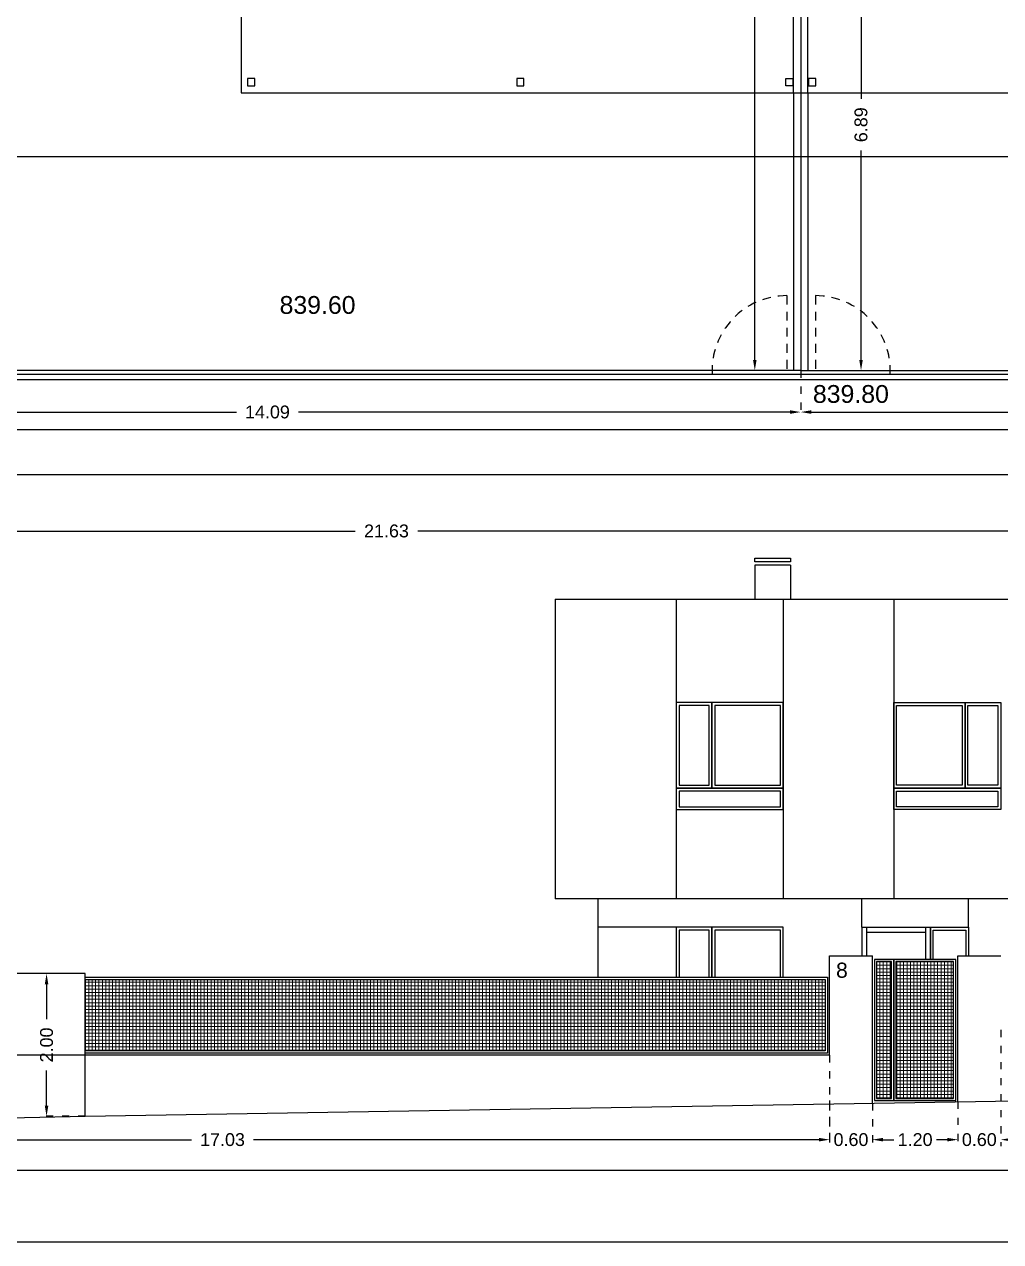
# Model space of a CAD drawing. Header units: millimetres. Extents: x 441061 to 442903, y 4515148 to 4515613.
# Drawn here: x 442559.97 to 442573.66, y 4515512.45 to 4515529.51 of the extents above; entities that cross this region are included whole.
import ezdxf
from ezdxf.enums import TextEntityAlignment as Align

# ---------------------------------------------------------------- set-up
doc = ezdxf.new("R2010")
doc.units = ezdxf.units.MM
for name, pattern in [('CONTINUA', [0]), ('PUNTOS2', [0.125, 0, -0.125]), ('RAYITAS', [0.375, 0.25, -0.125])]:
    doc.linetypes.add(name, pattern=pattern)
for name, color, linetype in [('01_alzado', 5, 'CONTINUA'), ('01_cotas', 254, 'Continuous'), ('01_ejes', 10, 'Continuous'), ('01_implantación', 5, 'Continuous'), ('01_mono BAJA', 2, 'Continuous'), ('01_proyección', 4, 'RAYITAS'), ('01_retranqueo', 250, 'Continuous'), ('01_seccion', 7, 'CONTINUA'), ('01_textos', 7, 'Continuous'), ('01_urb interior', 4, 'Continuous'), ('01_verjas', 254, 'Continuous')]:
    doc.layers.add(name, color=color, linetype=linetype)
doc.layers.add('01_cartela', color=6, linetype='Continuous', plot=False)
doc.layers.add('01_muebles_B', color=254, linetype='Continuous', lineweight=5)
doc.styles.add('Estilo1', font='swissel.ttf')
doc.styles.add('NIEVES2', font='sanss___.ttf')
doc.styles.add('ROMANS', font='romans')
doc.dimstyles.new('DECIMAL-50', dxfattribs={"dimtxt": 0.08, "dimasz": 0.15, "dimexe": 0.09, "dimexo": 0, "dimgap": 0.09, "dimtad": 0, "dimzin": 0, "dimdsep": 46, "dimtxsty": 'ROMANS', "dimcen": 0.09, "dimclrt": 6, "dimadec": 0, "dimazin": 0, "dimtfac": 1.38, "dimtix": 1, "dimtofl": 0, "dimtmove": 2, "dimatfit": 3, "dimldrblk": 'OBLIQUE', "dimfxl": 1, "dimtolj": 1, "dimtzin": 0, "dimarcsym": 0})
pattern_1 = [(90, (179.008625, 0), (-0.047625, 1e-17), []), (180, (179.008625, 0), (-1e-17, -0.047625), [])]

# ---------------------------------------------------------------- blocks, each defined once
blk = doc.blocks.new('A$C6A825EFA')
at = {"layer": '01_mono BAJA', "color": 254}
for p, q in [((0, 3), (0, 0, 0)), ((7.75, 0, 0), (7.75, 3, 0)), ((7.95, 0, 0), (7.95, 3, 0)), ((0, 0, 0), (15.7, 0, 0))]:
    blk.add_line(p, q, dxfattribs=at)
at = {"layer": '01_mono BAJA', "color": 254, "elevation": 0}
for points in [[(0.19, 0.2), (0.09, 0.2), (0.09, 0.1), (0.19, 0.1)], [(7.64, 0.2), (7.74, 0.2), (7.74, 0.1), (7.64, 0.1)], [(8.06, 0.2), (7.96, 0.2), (7.96, 0.1), (8.06, 0.1)]]:
    blk.add_lwpolyline(points, close=True, dxfattribs=at)
at = {"layer": '01_mono BAJA', "color": 254}
blk.add_lwpolyline([(3.965, 0.2), (3.865, 0.2), (3.865, 0.1), (3.965, 0.1)], close=True, dxfattribs=at)
blk = doc.blocks.new('*D212')
at = {"layer": '01_cotas', "color": 0, "linetype": 'PUNTOS2', "lineweight": -2, "transparency": 16777216}
for p, q in [((442570.858, 4515546.653), (442570.123, 4515546.653)), ((442570.858, 4515524.66), (442570.123, 4515524.66))]:
    blk.add_line(p, q, dxfattribs=at)
at = {"layer": '01_cotas', "color": 0, "lineweight": -2, "transparency": 16777216}
for p, q in [((442570.213, 4515546.503), (442570.213, 4515536.098)), ((442570.213, 4515524.81), (442570.213, 4515535.216))]:
    blk.add_line(p, q, dxfattribs=at)
at = {"layer": '01_cotas', "color": 0, "transparency": 16777216}
for points in [[(442570.188, 4515546.503), (442570.238, 4515546.503), (442570.213, 4515546.653)], [(442570.188, 4515524.81), (442570.238, 4515524.81), (442570.213, 4515524.66)]]:
    blk.add_solid(points, dxfattribs=at)
at = {"layer": '01_cotas', "color": 7, "transparency": 16777216, "insert": (442570.213, 4515535.657), "char_height": 0.18, "attachment_point": 5, "rotation": 90, "style": 'Estilo1'}
blk.add_mtext('\\A1;21.99', dxfattribs=at)
blk = doc.blocks.new('*D213')
at = {"layer": '01_cotas', "color": 0, "linetype": 'PUNTOS2', "lineweight": -2, "transparency": 16777216}
for p, q in [((442570.858, 4515531.553), (442571.793, 4515531.553)), ((442570.863, 4515524.66), (442571.793, 4515524.66))]:
    blk.add_line(p, q, dxfattribs=at)
at = {"layer": '01_cotas', "color": 0, "lineweight": -2, "transparency": 16777216}
for p, q in [((442571.703, 4515531.403), (442571.703, 4515528.467)), ((442571.703, 4515524.81), (442571.703, 4515527.746))]:
    blk.add_line(p, q, dxfattribs=at)
at = {"layer": '01_cotas', "color": 0, "transparency": 16777216}
for points in [[(442571.678, 4515531.403), (442571.728, 4515531.403), (442571.703, 4515531.553)], [(442571.678, 4515524.81), (442571.728, 4515524.81), (442571.703, 4515524.66)]]:
    blk.add_solid(points, dxfattribs=at)
at = {"layer": '01_cotas', "color": 7, "transparency": 16777216, "insert": (442571.703, 4515528.106), "char_height": 0.18, "attachment_point": 5, "rotation": 90, "style": 'Estilo1'}
blk.add_mtext('\\A1;6.89', dxfattribs=at)
blk = doc.blocks.new('*D214')
at = {"layer": '01_cotas', "color": 0, "linetype": 'PUNTOS2', "lineweight": -2, "transparency": 16777216}
for p, q in [((442570.858, 4515524.66), (442570.858, 4515523.988)), ((442582.817, 4515524.66), (442582.817, 4515523.988))]:
    blk.add_line(p, q, dxfattribs=at)
at = {"layer": '01_cotas', "color": 0, "lineweight": -2, "transparency": 16777216}
for p, q in [((442571.008, 4515524.078), (442577.507, 4515524.078)), ((442582.667, 4515524.078), (442578.378, 4515524.078))]:
    blk.add_line(p, q, dxfattribs=at)
at = {"layer": '01_cotas', "color": 0, "transparency": 16777216}
for points in [[(442571.008, 4515524.103), (442571.008, 4515524.053), (442570.858, 4515524.078)], [(442582.667, 4515524.103), (442582.667, 4515524.053), (442582.817, 4515524.078)]]:
    blk.add_solid(points, dxfattribs=at)
at = {"layer": '01_cotas', "color": 7, "transparency": 16777216, "insert": (442577.943, 4515524.078), "char_height": 0.18, "attachment_point": 5, "style": 'Estilo1'}
blk.add_mtext('\\A1;11.96', dxfattribs=at)
blk = doc.blocks.new('*D215')
at = {"layer": '01_cotas', "color": 0, "linetype": 'PUNTOS2', "lineweight": -2, "transparency": 16777216}
for p, q in [((442556.764, 4515524.66), (442556.764, 4515523.988)), ((442570.858, 4515524.66), (442570.858, 4515523.988))]:
    blk.add_line(p, q, dxfattribs=at)
at = {"layer": '01_cotas', "color": 0, "lineweight": -2, "transparency": 16777216}
for p, q in [((442556.914, 4515524.078), (442562.942, 4515524.078)), ((442570.708, 4515524.078), (442563.811, 4515524.078))]:
    blk.add_line(p, q, dxfattribs=at)
at = {"layer": '01_cotas', "color": 0, "transparency": 16777216}
for points in [[(442556.914, 4515524.103), (442556.914, 4515524.053), (442556.764, 4515524.078)], [(442570.708, 4515524.103), (442570.708, 4515524.053), (442570.858, 4515524.078)]]:
    blk.add_solid(points, dxfattribs=at)
at = {"layer": '01_cotas', "color": 7, "transparency": 16777216, "insert": (442563.377, 4515524.078), "char_height": 0.18, "attachment_point": 5, "style": 'Estilo1'}
blk.add_mtext('\\A1;14.09', dxfattribs=at)
blk = doc.blocks.new('*D659')
at = {"layer": '01_cotas', "color": 0, "linetype": 'PUNTOS2', "lineweight": -2, "transparency": 16777216}
for p, q in [((442554.232, 4515516.205), (442554.232, 4515522.5)), ((442575.862, 4515517.255), (442575.862, 4515522.5))]:
    blk.add_line(p, q, dxfattribs=at)
at = {"layer": '01_cotas', "color": 0, "lineweight": -2, "transparency": 16777216}
for p, q in [((442554.382, 4515522.41), (442564.606, 4515522.41)), ((442575.712, 4515522.41), (442565.487, 4515522.41))]:
    blk.add_line(p, q, dxfattribs=at)
at = {"layer": '01_cotas', "color": 0, "transparency": 16777216}
for points in [[(442554.382, 4515522.435), (442554.382, 4515522.385), (442554.232, 4515522.41)], [(442575.712, 4515522.435), (442575.712, 4515522.385), (442575.862, 4515522.41)]]:
    blk.add_solid(points, dxfattribs=at)
at = {"layer": '01_cotas', "color": 7, "transparency": 16777216, "insert": (442565.047, 4515522.41), "char_height": 0.18, "attachment_point": 5, "style": 'Estilo1'}
blk.add_mtext('\\A1;21.63', dxfattribs=at)
blk = doc.blocks.new('*D660')
at = {"layer": '01_cotas', "color": 0, "linetype": 'PUNTOS2', "lineweight": -2, "transparency": 16777216}
for p, q in [((442571.262, 4515515.061), (442571.262, 4515513.787)), ((442554.232, 4515514.061), (442554.232, 4515513.787))]:
    blk.add_line(p, q, dxfattribs=at)
at = {"layer": '01_cotas', "color": 0, "lineweight": -2, "transparency": 16777216}
for p, q in [((442554.382, 4515513.877), (442562.312, 4515513.877)), ((442571.112, 4515513.877), (442563.181, 4515513.877))]:
    blk.add_line(p, q, dxfattribs=at)
at = {"layer": '01_cotas', "color": 0, "transparency": 16777216}
for points in [[(442554.382, 4515513.902), (442554.382, 4515513.852), (442554.232, 4515513.877)], [(442571.112, 4515513.902), (442571.112, 4515513.852), (442571.262, 4515513.877)]]:
    blk.add_solid(points, dxfattribs=at)
at = {"layer": '01_cotas', "color": 7, "transparency": 16777216, "insert": (442562.747, 4515513.877), "char_height": 0.18, "attachment_point": 5, "style": 'Estilo1'}
blk.add_mtext('\\A1;17.03', dxfattribs=at)
blk = doc.blocks.new('*D661')
at = {"layer": '01_cotas', "color": 0, "linetype": 'PUNTOS2', "lineweight": -2, "transparency": 16777216}
for p, q in [((442571.262, 4515514.424), (442571.262, 4515513.787)), ((442571.862, 4515514.388), (442571.862, 4515513.787))]:
    blk.add_line(p, q, dxfattribs=at)
at = {"layer": '01_cotas', "color": 0, "lineweight": -2, "transparency": 16777216}
for p, q in [((442571.112, 4515513.877), (442570.962, 4515513.877)), ((442572.012, 4515513.877), (442572.162, 4515513.877))]:
    blk.add_line(p, q, dxfattribs=at)
at = {"layer": '01_cotas', "color": 0, "transparency": 16777216}
for points in [[(442571.112, 4515513.902), (442571.112, 4515513.852), (442571.262, 4515513.877)], [(442572.012, 4515513.902), (442572.012, 4515513.852), (442571.862, 4515513.877)]]:
    blk.add_solid(points, dxfattribs=at)
at = {"layer": '01_cotas', "color": 7, "transparency": 16777216, "insert": (442571.562, 4515513.877), "char_height": 0.18, "attachment_point": 5, "style": 'Estilo1'}
blk.add_mtext('\\A1;0.60', dxfattribs=at)
blk = doc.blocks.new('*D662')
at = {"layer": '01_cotas', "color": 0, "linetype": 'PUNTOS2', "lineweight": -2, "transparency": 16777216}
for p, q in [((442571.862, 4515514.388), (442571.862, 4515513.787)), ((442573.062, 4515514.408), (442573.062, 4515513.787))]:
    blk.add_line(p, q, dxfattribs=at)
at = {"layer": '01_cotas', "color": 0, "lineweight": -2, "transparency": 16777216}
for p, q in [((442572.012, 4515513.877), (442572.108, 4515513.877)), ((442572.912, 4515513.877), (442572.815, 4515513.877))]:
    blk.add_line(p, q, dxfattribs=at)
at = {"layer": '01_cotas', "color": 0, "transparency": 16777216}
for points in [[(442572.012, 4515513.902), (442572.012, 4515513.852), (442571.862, 4515513.877)], [(442572.912, 4515513.902), (442572.912, 4515513.852), (442573.062, 4515513.877)]]:
    blk.add_solid(points, dxfattribs=at)
at = {"layer": '01_cotas', "color": 7, "transparency": 16777216, "insert": (442572.462, 4515513.877), "char_height": 0.18, "attachment_point": 5, "style": 'Estilo1'}
blk.add_mtext('\\A1;1.20', dxfattribs=at)
blk = doc.blocks.new('*D663')
at = {"layer": '01_cotas', "color": 0, "linetype": 'PUNTOS2', "lineweight": -2, "transparency": 16777216}
for p, q in [((442573.662, 4515515.416), (442573.662, 4515513.787)), ((442573.062, 4515514.408), (442573.062, 4515513.787))]:
    blk.add_line(p, q, dxfattribs=at)
at = {"layer": '01_cotas', "color": 0, "lineweight": -2, "transparency": 16777216}
for p, q in [((442572.912, 4515513.877), (442572.762, 4515513.877)), ((442573.812, 4515513.877), (442573.962, 4515513.877))]:
    blk.add_line(p, q, dxfattribs=at)
at = {"layer": '01_cotas', "color": 0, "transparency": 16777216}
for points in [[(442572.912, 4515513.902), (442572.912, 4515513.852), (442573.062, 4515513.877)], [(442573.812, 4515513.902), (442573.812, 4515513.852), (442573.662, 4515513.877)]]:
    blk.add_solid(points, dxfattribs=at)
at = {"layer": '01_cotas', "color": 7, "transparency": 16777216, "insert": (442573.362, 4515513.877), "char_height": 0.18, "attachment_point": 5, "style": 'Estilo1'}
blk.add_mtext('\\A1;0.60', dxfattribs=at)
blk = doc.blocks.new('*D676')
at = {"layer": '01_cotas', "color": 0, "linetype": 'PUNTOS2', "lineweight": -2, "transparency": 16777216}
for p, q in [((442560.822, 4515516.205), (442560.189, 4515516.205)), ((442560.822, 4515514.205), (442560.189, 4515514.205))]:
    blk.add_line(p, q, dxfattribs=at)
at = {"layer": '01_cotas', "color": 0, "lineweight": -2, "transparency": 16777216}
for p, q in [((442560.279, 4515516.055), (442560.279, 4515515.565)), ((442560.279, 4515514.355), (442560.279, 4515514.845))]:
    blk.add_line(p, q, dxfattribs=at)
at = {"layer": '01_cotas', "color": 0, "transparency": 16777216}
for points in [[(442560.254, 4515516.055), (442560.304, 4515516.055), (442560.279, 4515516.205)], [(442560.254, 4515514.355), (442560.304, 4515514.355), (442560.279, 4515514.205)]]:
    blk.add_solid(points, dxfattribs=at)
at = {"layer": '01_cotas', "color": 7, "transparency": 16777216, "insert": (442560.279, 4515515.205), "char_height": 0.18, "attachment_point": 5, "rotation": 90, "style": 'Estilo1'}
blk.add_mtext('\\A1;2.00', dxfattribs=at)

msp = doc.modelspace()

# ---------------------------------------------------------------- hatches: boundary and pattern name
at = {"layer": '01_muebles_B'}
h = msp.add_hatch(dxfattribs=at)
h.set_pattern_fill('ANSI37', color=256, scale=0.015, angle=45)
h.set_pattern_definition(pattern_1)
h.paths.add_polyline_path([(442571.922, 4515514.456), (442572.132, 4515514.456), (442572.132, 4515516.375), (442571.922, 4515516.375)])
h = msp.add_hatch(dxfattribs=at)
h.set_pattern_fill('ANSI37', color=256, scale=0.015, angle=45)
h.set_pattern_definition(pattern_1)
h.paths.add_polyline_path([(442573.002, 4515516.375), (442572.192, 4515516.375), (442572.192, 4515514.456), (442573.002, 4515514.456)])
h = msp.add_hatch(dxfattribs=at)
h.set_pattern_fill('ANSI37', color=256, scale=0.015, angle=45)
h.set_pattern_definition(pattern_1)
h.paths.add_polyline_path([(442571.202, 4515516.125), (442560.822, 4515516.125), (442560.822, 4515515.121), (442571.202, 4515515.121)])

# ---------------------------------------------------------------- linework, layer by layer
at = {"layer": '01_alzado'}
for p, q in [((442570.712, 4515521.931, 0), (442570.212, 4515521.931, 0)), ((442570.212, 4515521.931, 0), (442570.212, 4515521.455, 0)), ((442570.712, 4515521.931, 0), (442570.712, 4515521.455, 0)), ((442567.412, 4515521.455, 0), (442575.862, 4515521.455, 0)), ((442567.412, 4515521.455, 0), (442567.412, 4515517.255, 0)), ((442569.112, 4515521.455, 0), (442569.112, 4515517.255, 0)), ((442570.612, 4515521.455, 0), (442570.612, 4515517.255, 0)), ((442572.162, 4515521.455, 0), (442572.162, 4515517.255, 0)), ((442584.312, 4515517.255, 0), (442567.412, 4515517.255, 0)), ((442568.012, 4515517.255, 0), (442568.012, 4515516.155, 0)), ((442571.712, 4515516.855, 0), (442571.712, 4515517.255, 0)), ((442573.212, 4515516.855, 0), (442573.212, 4515517.255, 0)), ((442569.112, 4515516.855, 0), (442568.012, 4515516.855, 0)), ((442571.712, 4515516.855, 0), (442571.712, 4515516.455, 0)), ((442571.712, 4515516.855, 0), (442573.212, 4515516.855, 0)), ((442571.782, 4515516.855, 0), (442572.607, 4515516.855, 0)), ((442571.782, 4515516.855, 0), (442571.782, 4515516.455, 0)), ((442571.782, 4515516.785, 0), (442572.607, 4515516.785, 0)), ((442572.607, 4515516.855, 0), (442572.607, 4515516.405, 0)), ((442572.677, 4515516.855, 0), (442572.677, 4515516.405, 0)), ((442573.212, 4515516.855, 0), (442573.212, 4515516.455, 0))]:
    msp.add_line(p, q, dxfattribs=at)
at = {"layer": '01_alzado', "elevation": 0}
for points in [[(442553.042, 4515554.517), (442589.809, 4515554.517), (442589.809, 4515523.829), (442553.042, 4515523.829)], [(442553.042, 4515523.204), (442592.348, 4515523.204), (442592.348, 4515513.447), (442553.042, 4515513.447)], [(442570.212, 4515522.029), (442570.712, 4515522.029), (442570.712, 4515521.98), (442570.212, 4515521.98)]]:
    msp.add_lwpolyline(points, close=True, dxfattribs=at)
at = {"layer": '01_alzado', "color": 5, "elevation": 0}
for points in [[(442569.612, 4515520.005), (442569.112, 4515520.005), (442569.112, 4515518.805), (442569.612, 4515518.805)], [(442570.612, 4515520.005), (442569.612, 4515520.005), (442569.612, 4515518.805), (442570.612, 4515518.805)], [(442572.162, 4515520.005), (442573.162, 4515520.005), (442573.162, 4515518.805), (442572.162, 4515518.805)], [(442573.162, 4515520.005), (442573.662, 4515520.005), (442573.662, 4515518.805), (442573.162, 4515518.805)], [(442570.612, 4515518.805), (442569.112, 4515518.805), (442569.112, 4515518.505), (442570.612, 4515518.505)], [(442572.162, 4515518.805), (442573.662, 4515518.805), (442573.662, 4515518.505), (442572.162, 4515518.505)]]:
    msp.add_lwpolyline(points, close=True, dxfattribs=at)
at = {"layer": '01_alzado', "color": 254, "elevation": 0}
for points in [[(442569.572, 4515519.965), (442569.152, 4515519.965), (442569.152, 4515518.845), (442569.572, 4515518.845)], [(442570.572, 4515519.965), (442569.652, 4515519.965), (442569.652, 4515518.845), (442570.572, 4515518.845)], [(442572.202, 4515519.965), (442573.122, 4515519.965), (442573.122, 4515518.845), (442572.202, 4515518.845)], [(442573.202, 4515519.965), (442573.622, 4515519.965), (442573.622, 4515518.845), (442573.202, 4515518.845)], [(442570.572, 4515518.765), (442569.152, 4515518.765), (442569.152, 4515518.545), (442570.572, 4515518.545)], [(442572.202, 4515518.765), (442573.622, 4515518.765), (442573.622, 4515518.545), (442572.202, 4515518.545)]]:
    msp.add_lwpolyline(points, close=True, dxfattribs=at)
at = {"layer": '01_alzado', "color": 5, "elevation": 0}
for points in [[(442569.612, 4515516.155), (442569.612, 4515516.855), (442569.112, 4515516.855), (442569.112, 4515516.155)], [(442570.612, 4515516.155), (442570.612, 4515516.855), (442569.612, 4515516.855), (442569.612, 4515516.155)]]:
    msp.add_lwpolyline(points, dxfattribs=at)
at = {"layer": '01_alzado', "color": 254, "elevation": 0}
for points in [[(442569.572, 4515516.155), (442569.572, 4515516.815), (442569.152, 4515516.815), (442569.152, 4515516.155)], [(442570.572, 4515516.155), (442570.572, 4515516.815), (442569.652, 4515516.815), (442569.652, 4515516.155)], [(442572.717, 4515516.405), (442572.717, 4515516.815), (442573.172, 4515516.815), (442573.172, 4515516.455)]]:
    msp.add_lwpolyline(points, dxfattribs=at)
at = {"layer": '01_alzado', "elevation": 0}
msp.add_lwpolyline([(442572.677, 4515516.405), (442572.677, 4515516.855), (442573.212, 4515516.855), (442573.212, 4515516.455)], dxfattribs=at)
at = {"layer": '01_cartela', "color": 3, "elevation": 0}
msp.add_lwpolyline([(442552.042, 4515555.517), (442552.042, 4515512.447), (442613.318, 4515512.447), (442613.318, 4515555.517)], close=True, dxfattribs=at)
at = {"layer": '01_ejes'}
msp.add_line((442570.858, 4515546.653, -839.271), (442570.858, 4515524.66, -839.271), dxfattribs=at)
at = {"layer": '01_ejes', "color": 10, "ltscale": 0.25}
msp.add_line((442560.822, 4515514.205, -1676.822), (442560.822, 4515516.205, -1676.822), dxfattribs=at)
at = {"layer": '01_implantación', "linetype": 'Continuous'}
for p, q in [((442570.758, 4515528.553, -839.271), (442570.758, 4515524.66, -839.271)), ((442570.958, 4515528.553, -839.271), (442570.958, 4515524.66, -839.271)), ((442570.858, 4515524.66, -839.271), (442556.764, 4515524.66, -839.271)), ((442570.858, 4515524.66, -839.271), (442570.863, 4515524.66, -839.271)), ((442570.863, 4515524.66, -839.271), (442582.559, 4515524.66, -839.271))]:
    msp.add_line(p, q, dxfattribs=at)
at = {"layer": '01_proyección', "color": 120, "linetype": 'RAYITAS', "ltscale": 0.5}
for p, q in [((442570.663, 4515525.71, -839.271), (442570.663, 4515524.608, -839.271)), ((442571.063, 4515525.71, -839.271), (442571.063, 4515524.608, -839.271))]:
    msp.add_line(p, q, dxfattribs=at)
for centre, start, end in [((442570.663, 4515524.66, -839.271), 90, 182.8211), ((442571.063, 4515524.66, -839.271), 357.1789, 90)]:
    msp.add_arc(centre, 1.05, start, end, dxfattribs=at)
at = {"layer": '01_retranqueo', "color": 170, "const_width": 0.02, "elevation": -839.271}
for points in [[(442570.858, 4515527.66), (442559.764, 4515527.66)], [(442570.863, 4515527.66), (442578.433, 4515527.66)]]:
    msp.add_lwpolyline(points, dxfattribs=at)
at = {"layer": '01_retranqueo', "color": 170}
for points, elevation in [([(442560.822, 4515514.205), (442575.862, 4515514.455)], -1676.822), ([(442554.232, 4515514.061), (442560.822, 4515514.205)], 0)]:
    msp.add_lwpolyline(points, dxfattribs=dict(at, elevation=elevation))
at = {"layer": '01_seccion'}
for p, q in [((442571.262, 4515515.061, -1676.822), (442571.262, 4515516.455, -1676.822)), ((442571.262, 4515516.455, 0), (442571.862, 4515516.455, 0)), ((442571.862, 4515514.385, -1676.822), (442571.862, 4515516.455, -1676.822)), ((442573.062, 4515514.406, -1676.822), (442573.062, 4515516.455, -1676.822)), ((442573.062, 4515516.455, 0), (442573.662, 4515516.455, 0)), ((442571.262, 4515515.061, 0), (442560.822, 4515515.061, 0))]:
    msp.add_line(p, q, dxfattribs=at)
at = {"layer": '01_urb interior', "color": 2, "elevation": -839.271}
for points in [[(442553.042, 4515524.608), (442556.814, 4515524.608), (442556.814, 4515524.608), (442570.863, 4515524.608), (442582.545, 4515524.608)], [(442553.042, 4515524.533), (442556.889, 4515524.533), (442556.889, 4515524.533), (442570.863, 4515524.533), (442582.526, 4515524.533)]]:
    msp.add_lwpolyline(points, dxfattribs=at)
at = {"layer": '01_verjas'}
for p, q in [((442560.822, 4515516.205, -1676.822), (442554.232, 4515516.205, -1676.822)), ((442560.822, 4515515.061, 0), (442554.232, 4515515.061, -1676.822))]:
    msp.add_line(p, q, dxfattribs=at)
at = {"layer": '01_verjas', "elevation": -1676.822}
for points in [[(442571.892, 4515514.426), (442572.162, 4515514.426), (442572.162, 4515516.405), (442571.892, 4515516.405)], [(442571.922, 4515514.456), (442572.132, 4515514.456), (442572.132, 4515516.375), (442571.922, 4515516.375)], [(442573.032, 4515516.405), (442572.162, 4515516.405), (442572.162, 4515514.426), (442573.032, 4515514.426)], [(442573.002, 4515516.375), (442572.192, 4515516.375), (442572.192, 4515514.456), (442573.002, 4515514.456)]]:
    msp.add_lwpolyline(points, close=True, dxfattribs=at)
at = {"layer": '01_verjas', "elevation": 0}
for points in [[(442560.822, 4515516.155), (442571.232, 4515516.155), (442571.232, 4515515.091), (442560.822, 4515515.091)], [(442560.822, 4515516.125), (442571.202, 4515516.125), (442571.202, 4515515.121), (442560.822, 4515515.121)]]:
    msp.add_lwpolyline(points, dxfattribs=at)

# ---------------------------------------------------------------- block references
at = {"layer": '01_mono BAJA', "rotation": 359.9999999928734}
msp.add_blockref('A$C6A825EFA', (442563.008, 4515528.553, -839.271), dxfattribs=at)

# ---------------------------------------------------------------- texts
at = {"layer": '01_textos', "color": 5, "ltscale": 0.01, "style": 'NIEVES2'}
for s, p in [('839.60', (442564.08, 4515525.455, -839.271)), ('839.80', (442571.561, 4515524.207, -839.271))]:
    msp.add_text(s, height=0.2494, dxfattribs=at).set_placement(p, align=Align.CENTER)
at = {"layer": '01_textos', "color": 7, "style": 'Estilo1'}
msp.add_text('8', height=0.212, dxfattribs=at).set_placement((442571.435, 4515516.147, -1676.822), align=Align.CENTER)

# ---------------------------------------------------------------- dimensions: what is measured, and where the dimension line sits
at = {"layer": '01_cotas', "color": 251}
for base, p1, p2, picture, middle in [((442570.213, 4515524.66), (442570.858, 4515546.653), (442570.858, 4515524.66, -839.271), '*D212', (442570.213, 4515535.657)), ((442571.703, 4515524.66), (442570.858, 4515531.553, -839.271), (442570.863, 4515524.66, -839.271), '*D213', (442571.703, 4515528.106)), ((442560.279, 4515514.205), (442560.822, 4515516.205, -1676.822), (442560.822, 4515514.205, -1676.822), '*D676', (442560.279, 4515515.205))]:
    dim = msp.add_linear_dim(base=base, p1=p1, p2=p2, angle=90, dimstyle='DECIMAL-50', override={"dimtxt": 0.18, "dimtxsty": 'Estilo1', "dimsah": 1, "dimclrt": 7, "dimfxl": 0.09, "dimarcsym": 2}, dxfattribs=at)
    dim.commit()
    dim.dimension.update_dxf_attribs({"geometry": picture, "text_midpoint": middle})
for base, p2, picture, middle in [((442556.764, 4515524.078), (442556.764, 4515524.66, -839.271), '*D215', (442563.377, 4515524.078)), ((442582.817, 4515524.078), (442582.817, 4515524.66, -839.271), '*D214', (442577.943, 4515524.078))]:
    dim = msp.add_linear_dim(base=base, p1=(442570.858, 4515524.66), p2=p2, dimstyle='DECIMAL-50', override={"dimtxt": 0.18, "dimtxsty": 'Estilo1', "dimsah": 1, "dimclrt": 7, "dimfxl": 0.09, "dimarcsym": 2}, dxfattribs=at)
    dim.commit()
    dim.dimension.update_dxf_attribs({"geometry": picture, "text_midpoint": middle, "dimtype": 160})
for base, p1, p2, picture, middle in [((442575.862, 4515522.41), (442554.232, 4515516.205, -1676.822), (442575.862, 4515517.255, 0), '*D659', (442565.047, 4515522.41)), ((442573.662, 4515513.877), (442573.062, 4515514.408), (442573.662, 4515515.416, -1676.822), '*D663', (442573.362, 4515513.877)), ((442571.262, 4515513.877), (442554.232, 4515514.061, 0), (442571.262, 4515515.061, 0), '*D660', (442562.747, 4515513.877)), ((442571.262, 4515513.877), (442571.862, 4515514.388, -1676.822), (442571.262, 4515514.424), '*D661', (442571.562, 4515513.877)), ((442573.062, 4515513.877), (442571.862, 4515514.388), (442573.062, 4515514.408, -1676.822), '*D662', (442572.462, 4515513.877))]:
    dim = msp.add_linear_dim(base=base, p1=p1, p2=p2, dimstyle='DECIMAL-50', override={"dimtxt": 0.18, "dimtxsty": 'Estilo1', "dimsah": 1, "dimclrt": 7, "dimfxl": 0.09, "dimarcsym": 2}, dxfattribs=at)
    dim.commit()
    dim.dimension.update_dxf_attribs({"geometry": picture, "text_midpoint": middle})

doc.saveas('drawing.dxf')
